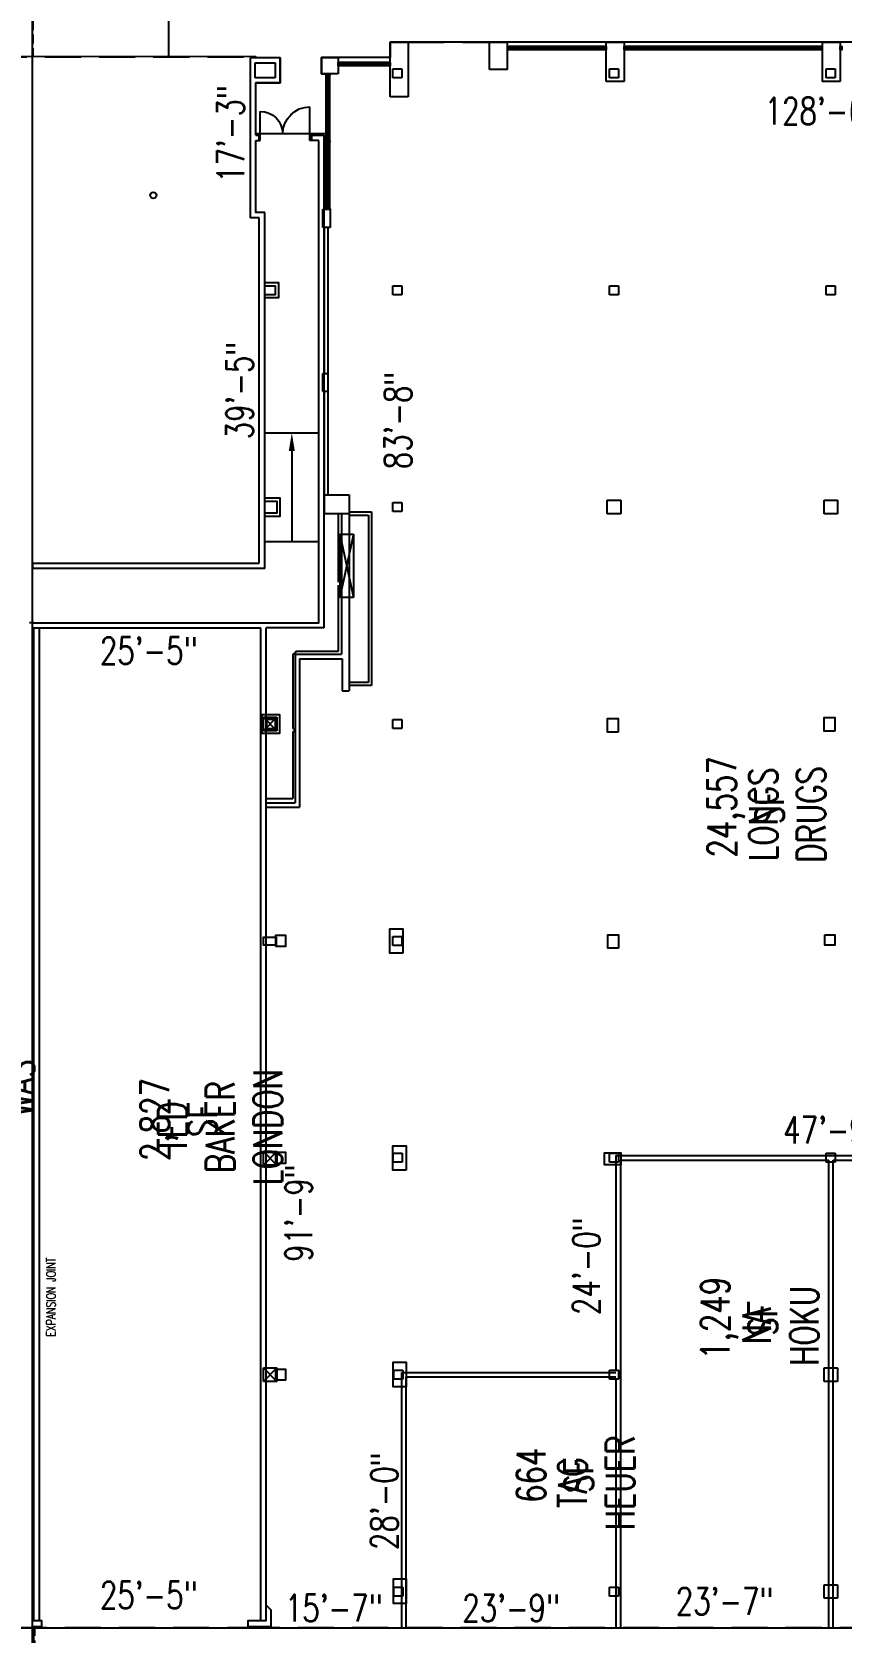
# Model space of a CAD drawing. Extents: x -13345 to 10098, y -1643 to 9113.
# Drawn here: x -5903 to -4828, y 1897 to 4022 of the extents above; entities that cross this region are included whole.
import ezdxf

# ---------------------------------------------------------------- set-up
doc = ezdxf.new("R2010")
doc.units = 0
doc.header["$LTSCALE"] = 192
doc.header["$MEASUREMENT"] = 0
doc.linetypes.add('DASHED2', pattern=[0.375, 0.25, -0.125])
doc.layers.get('0').update_dxf_attribs({"linetype": 'CONTINUOUS'})
doc.layers.get('DEFPOINTS').update_dxf_attribs({"linetype": 'CONTINUOUS'})
for name, color, linetype in [('ARCH-DOORS-EXTERIOR', 7, 'CONTINUOUS'), ('ARCH-FEATURES', 2, 'CONTINUOUS'), ('ARCH-WALLS-EXTERIOR', 5, 'CONTINUOUS'), ('ARCH-WALLS-INTERIOR', 1, 'CONTINUOUS'), ('DIMENSIONS-TENANT', 7, 'CONTINUOUS'), ('EXPANSION-JOINT', 1, 'CONTINUOUS'), ('FM-TENANT-SF', 6, 'CONTINUOUS'), ('FM-TEXT-TENANT', 6, 'CONTINUOUS'), ('STRUCTURAL-COLUMNS', 3, 'CONTINUOUS'), ('TENANT-DEMISING', 4, 'CONTINUOUS'), ('TENANT-STOREFRONT-LEASELINE', 3, 'DASHED2'), ('TEXT-GENERAL', 2, 'CONTINUOUS')]:
    doc.layers.add(name, color=color, linetype=linetype)
doc.layers.add('COMMON AREA FILL', color=7, linetype='CONTINUOUS', true_color=0xdedede)
doc.styles.add('3442-LP2$0$FMSTXT', font='SIMPLEX.shx', dxfattribs={"width": 0.75})
doc.styles.add('FMSTXT', font='simplex.shx', dxfattribs={"width": 0.75})
doc.styles.get("Standard").update_dxf_attribs({"font": 'txt.shx', "width": 0.75})
doc.dimstyles.new('LP-SP-MP (without ticks)', dxfattribs={"dimscale": 0, "dimtxt": 36, "dimasz": 12, "dimexe": 8, "dimexo": 8, "dimgap": 8, "dimtad": 1, "dimdec": 0, "dimrnd": 0.0625, "dimzin": 3, "dimdsep": 46, "dimlunit": 4, "dimtxsty": 'Standard', "dimblk1": 'OBLIQUE', "dimblk2": 'OBLIQUE', "dimsah": 1, "dimcen": 0.5, "dimse1": 1, "dimse2": 1, "dimsd1": 1, "dimsd2": 1, "dimclrt": 256, "dimadec": 0, "dimazin": 0, "dimtfac": 6, "dimtdec": 0, "dimtofl": 0, "dimtmove": 0, "dimatfit": 3, "dimldrblk": 'OBLIQUE', "dimfxl": 1, "dimfrac": 2, "dimtolj": 1, "dimtzin": 3, "dimarcsym": 0})

# ---------------------------------------------------------------- blocks, each defined once
blk = doc.blocks.new('UNITSQUARE')
for p, q in [((1, 1), (0, 1)), ((0, 1), (0, 0)), ((0, 0), (1, 0)), ((1, 0), (1, 1))]:
    blk.add_line(p, q)
blk = doc.blocks.new('*D200')
at = {"layer": 'DEFPOINTS', "color": 0, "transparency": 16777216}
for p in [(-4841.7, 1911.9), (-4841.7, 1902.8), (-4553.9, 1902.8)]:
    blk.add_point(p, dxfattribs=at)
at = {"layer": 'DIMENSIONS-TENANT', "transparency": 16777216, "insert": (-4697.8, 1937.9), "char_height": 36, "attachment_point": 5}
blk.add_mtext('\\A1;24\'-0"', dxfattribs=at)
blk = doc.blocks.new('_OBLIQUE')
at = {"color": 0, "linetype": 'ByBlock'}
blk.add_line((-0.5, -0.5), (0.5, 0.5), dxfattribs=at)
blk = doc.blocks.new('*D201')
at = {"layer": 'DEFPOINTS', "color": 0, "transparency": 16777216}
for p in [(-5124.3, 1911.9), (-5124.3, 1902.8), (-4841.7, 1902.8)]:
    blk.add_point(p, dxfattribs=at)
at = {"layer": 'DIMENSIONS-TENANT', "transparency": 16777216, "insert": (-4983, 1937.9), "char_height": 36, "attachment_point": 5}
blk.add_mtext('\\A1;23\'-7"', dxfattribs=at)
blk = doc.blocks.new('*D448')
at = {"layer": 'DEFPOINTS', "color": 0, "transparency": 16777216}
for p in [(-5900.4, 1920.1), (-5900.4, 1902.5), (-5595.5, 1902.5)]:
    blk.add_point(p, dxfattribs=at)
at = {"layer": 'DIMENSIONS-TENANT', "transparency": 16777216, "insert": (-5748, 1946.1), "char_height": 36, "attachment_point": 5}
blk.add_mtext('\\A1;25\'-5"', dxfattribs=at)
blk = doc.blocks.new('*D455')
at = {"layer": 'DEFPOINTS', "color": 0, "transparency": 16777216}
for p in [(-5900.4, 3237.3), (-5595.5, 3237.3), (-5595.5, 3174.1)]:
    blk.add_point(p, dxfattribs=at)
at = {"layer": 'DIMENSIONS-TENANT', "transparency": 16777216, "insert": (-5748, 3200.1), "char_height": 36, "attachment_point": 5}
blk.add_mtext('\\A1;25\'-5"', dxfattribs=at)
blk = doc.blocks.new('*D400')
at = {"layer": 'DEFPOINTS', "color": 0, "transparency": 16777216}
for p in [(-5408.9, 1902.8), (-5408.9, 1902.8), (-5124.3, 1902.8)]:
    blk.add_point(p, dxfattribs=at)
at = {"layer": 'DIMENSIONS-TENANT', "transparency": 16777216, "insert": (-5266.6, 1928.8), "char_height": 36, "attachment_point": 5}
blk.add_mtext('\\A1;23\'-9"', dxfattribs=at)
blk = doc.blocks.new('*D401')
at = {"layer": 'DEFPOINTS', "color": 0, "transparency": 16777216}
for p in [(-5595.5, 1902.8), (-5595.5, 1902.8), (-5408.9, 1902.8)]:
    blk.add_point(p, dxfattribs=at)
at = {"layer": 'DIMENSIONS-TENANT', "transparency": 16777216, "insert": (-5502.2, 1928.8), "char_height": 36, "attachment_point": 5}
blk.add_mtext('\\A1;15\'-7"', dxfattribs=at)
blk = doc.blocks.new('*D402')
at = {"layer": 'DEFPOINTS', "color": 0, "transparency": 16777216}
for p in [(-5408.9, 2238.8), (-5408.9, 2238.8), (-5408.9, 1902.8)]:
    blk.add_point(p, dxfattribs=at)
at = {"layer": 'DIMENSIONS-TENANT', "transparency": 16777216, "insert": (-5434.9, 2070.8), "char_height": 36, "attachment_point": 5, "rotation": 90}
blk.add_mtext('\\A1;28\'-0"', dxfattribs=at)
blk = doc.blocks.new('*D403')
at = {"layer": 'DEFPOINTS', "color": 0, "transparency": 16777216}
for p in [(-5140.5, 2526.8), (-5124.3, 2526.8), (-5124.3, 2238.8)]:
    blk.add_point(p, dxfattribs=at)
at = {"layer": 'DIMENSIONS-TENANT', "transparency": 16777216, "insert": (-5166.5, 2382.8), "char_height": 36, "attachment_point": 5, "rotation": 90}
blk.add_mtext('\\A1;24\'-0"', dxfattribs=at)
blk = doc.blocks.new('*D404')
at = {"layer": 'DEFPOINTS', "color": 0, "transparency": 16777216}
for p in [(-4553.9, 2537.6), (-5126.6, 2526.8), (-4553.9, 2526.8)]:
    blk.add_point(p, dxfattribs=at)
at = {"layer": 'DIMENSIONS-TENANT', "transparency": 16777216, "insert": (-4840.2, 2563.6), "char_height": 36, "attachment_point": 5}
blk.add_mtext('\\A1;47\'-9"', dxfattribs=at)
blk = doc.blocks.new('*D406')
at = {"layer": 'DEFPOINTS', "color": 0, "transparency": 16777216}
for p in [(-3976.4, 4008), (-5518.3, 3988), (-3976.4, 3890.8)]:
    blk.add_point(p, dxfattribs=at)
at = {"layer": 'DIMENSIONS-TENANT', "transparency": 16777216, "insert": (-4853.4, 3916.8), "char_height": 36, "attachment_point": 5}
blk.add_mtext('\\A1;128\'-6"', dxfattribs=at)
blk = doc.blocks.new('*D410')
at = {"layer": 'DEFPOINTS', "color": 0, "transparency": 16777216}
for p in [(-5595.5, 3003.8), (-5522.8, 3003.8), (-5595.5, 1902.8)]:
    blk.add_point(p, dxfattribs=at)
at = {"layer": 'DIMENSIONS-TENANT', "transparency": 16777216, "insert": (-5548.8, 2453.3), "char_height": 36, "attachment_point": 5, "rotation": 90}
blk.add_mtext('\\A1;91\'-9"', dxfattribs=at)
blk = doc.blocks.new('*D411')
at = {"layer": 'DEFPOINTS', "color": 0, "transparency": 16777216}
for p in [(-5427.3, 4008), (-5390.9, 4008), (-5595.5, 3003.8)]:
    blk.add_point(p, dxfattribs=at)
at = {"layer": 'DIMENSIONS-TENANT', "transparency": 16777216, "insert": (-5416.9, 3505.9), "char_height": 36, "attachment_point": 5, "rotation": 90}
blk.add_mtext('\\A1;83\'-8"', dxfattribs=at)
blk = doc.blocks.new('*D422')
at = {"layer": 'DEFPOINTS', "color": 0, "transparency": 16777216}
for p in [(-5605.9, 3988.5), (-5613.1, 3781.9), (-5605.9, 3781.9)]:
    blk.add_point(p, dxfattribs=at)
at = {"layer": 'DIMENSIONS-TENANT', "transparency": 16777216, "insert": (-5639.1, 3886.3), "char_height": 36, "attachment_point": 5, "rotation": 90}
blk.add_mtext('\\A1;17\'-3"', dxfattribs=at)
blk = doc.blocks.new('*D423')
at = {"layer": 'DEFPOINTS', "color": 0, "transparency": 16777216}
for p in [(-5593.9, 3781.9), (-5601.2, 3309.3), (-5593.9, 3309.3)]:
    blk.add_point(p, dxfattribs=at)
at = {"layer": 'DIMENSIONS-TENANT', "transparency": 16777216, "insert": (-5627.2, 3545.6), "char_height": 36, "attachment_point": 5, "rotation": 90}
blk.add_mtext('\\A1;39\'-5"', dxfattribs=at)
blk = doc.blocks.new('*D381')
at = {"layer": 'DEFPOINTS', "color": 0, "transparency": 16777216}
for p in [(-5593.9, 3321.3), (-6461.9, 3309.3), (-5593.9, 3309.3)]:
    blk.add_point(p, dxfattribs=at)
at = {"layer": 'DIMENSIONS-TENANT', "transparency": 16777216, "insert": (-6027.9, 3347.3), "char_height": 36, "attachment_point": 5}
blk.add_mtext('\\A1;72\'-4"', dxfattribs=at)
blk = doc.blocks.new('*D387')
at = {"layer": 'DEFPOINTS', "color": 0, "transparency": 16777216}
for p in [(-6461.9, 3988.9), (-5605.9, 3988.9), (-5605.9, 3918.8)]:
    blk.add_point(p, dxfattribs=at)
at = {"layer": 'DIMENSIONS-TENANT', "transparency": 16777216, "insert": (-6033.9, 3944.8), "char_height": 36, "attachment_point": 5}
blk.add_mtext('\\A1;71\'-4"', dxfattribs=at)

msp = doc.modelspace()

# ---------------------------------------------------------------- linework, layer by layer
at = {"layer": 'ARCH-DOORS-EXTERIOR'}
for p, q in [((-5599.9, 3886.3), (-5599.9, 3916.3)), ((-5533.9, 3886.3), (-5533.9, 3922.3)), ((-5599.9, 3886.3), (-5601.9, 3886.3)), ((-5601.9, 3886.3), (-5601.9, 3877.6)), ((-5601.9, 3884.7), (-5601.9, 3877.6)), ((-5601.9, 3877.6), (-5599.9, 3877.6)), ((-5599.9, 3877.6), (-5599.9, 3886.3)), ((-5533.9, 3877.6), (-5533.9, 3886.3)), ((-5533.9, 3886.3), (-5531.9, 3886.3)), ((-5531.9, 3877.6), (-5533.9, 3877.6)), ((-5531.9, 3886.3), (-5531.9, 3877.6)), ((-5531.9, 3886.3), (-5531.9, 3877.6))]:
    msp.add_line(p, q, dxfattribs=at)
at = {"layer": 'ARCH-DOORS-EXTERIOR', "extrusion": (0, 0, -1)}
for centre, radius, start, end in [((5599.9, 3886.3), 30, 90, 180), ((5533.9, 3886.3), 36, 0, 90)]:
    msp.add_arc(centre, radius, start, end, dxfattribs=at)
at = {"layer": 'ARCH-FEATURES'}
for p, q in [((-5721.2, 3988.3), (-5721.2, 4182.8)), ((-5142.3, 4002.5), (-5269.3, 4002.5)), ((-5206.8, 4000.3), (-5269.3, 4000.3)), ((-5142.3, 3998), (-5269.3, 3998)), ((-5142.3, 4000.3), (-5204.8, 4000.3)), ((-4855.3, 4002.5), (-5114.3, 4002.5)), ((-5051.1, 4000.3), (-5114.3, 4000.3)), ((-4855.3, 3998), (-5114.3, 3998)), ((-4985.8, 4000.3), (-5049.1, 4000.3)), ((-4920.6, 4000.3), (-4983.8, 4000.3)), ((-4855.3, 4000.3), (-4918.6, 4000.3)), ((-5429.3, 3981.3), (-5494.3, 3981.3)), ((-5429.3, 3979), (-5494.3, 3979)), ((-5429.3, 3976.8), (-5494.3, 3976.8)), ((-5512.1, 3877.3), (-5512.1, 3964)), ((-5509.8, 3877.3), (-5509.8, 3964)), ((-5507.6, 3877.3), (-5507.6, 3964)), ((-5512.1, 3788.3), (-5512.1, 3875.3)), ((-5509.8, 3788.3), (-5509.8, 3875.3)), ((-5507.6, 3788.3), (-5507.6, 3875.3)), ((-5495.9, 3291.3), (-5495.9, 3381.8)), ((-5475.9, 3354.8), (-5493.9, 3270.8)), ((-5493.9, 3354.8), (-5475.9, 3270.8)), ((-5495.9, 3199.3), (-5495.9, 3287.3)), ((-5556.5, 3195.3), (-5556.5, 3096.7)), ((-5554.5, 3195.3), (-5556.5, 3195.3)), ((-5554.5, 3197.3), (-5552.5, 3197.3)), ((-5554.5, 3197.3), (-5554.5, 3195.3)), ((-5552.5, 3199.3), (-5495.9, 3199.3)), ((-5552.5, 3197.3), (-5552.5, 3199.3)), ((-5556.5, 3096.7), (-5554.5, 3096.7)), ((-5556.5, 3092.7), (-5554.5, 3092.7)), ((-5556.5, 3092.7), (-5556.5, 3003.8)), ((-5554.5, 3096.7), (-5554.5, 3092.7)), ((-5591.7, 3003.8), (-5556.5, 3003.8))]:
    msp.add_line(p, q, dxfattribs=at)
for points in [[(-5271.3, 4002.5), (-5269.3, 4002.5), (-5269.3, 3998), (-5271.3, 3998)], [(-5206.8, 4002.5), (-5204.8, 4002.5), (-5204.8, 3998), (-5206.8, 3998)], [(-5142.3, 4002.5), (-5140.3, 4002.5), (-5140.3, 3998), (-5142.3, 3998)], [(-5116.3, 4002.5), (-5114.3, 4002.5), (-5114.3, 3998), (-5116.3, 3998)], [(-5051.1, 4002.5), (-5049.1, 4002.5), (-5049.1, 3998), (-5051.1, 3998)], [(-4985.8, 4002.5), (-4983.8, 4002.5), (-4983.8, 3998), (-4985.8, 3998)], [(-4920.6, 4002.5), (-4918.6, 4002.5), (-4918.6, 3998), (-4920.6, 3998)], [(-4855.3, 4002.5), (-4853.3, 4002.5), (-4853.3, 3998), (-4855.3, 3998)], [(-4829.3, 4002.5), (-4827.3, 4002.5), (-4827.3, 3998), (-4829.3, 3998)], [(-5496.3, 3981.3), (-5494.3, 3981.3), (-5494.3, 3976.8), (-5496.3, 3976.8)], [(-5429.3, 3981.3), (-5427.3, 3981.3), (-5427.3, 3976.8), (-5429.3, 3976.8)], [(-5507.6, 3966), (-5507.6, 3964), (-5512.1, 3964), (-5512.1, 3966)], [(-5507.6, 3877.3), (-5507.6, 3875.3), (-5512.1, 3875.3), (-5512.1, 3877.3)], [(-5507.6, 3788.3), (-5507.6, 3786.3), (-5512.1, 3786.3), (-5512.1, 3788.3)]]:
    msp.add_lwpolyline(points, close=True, dxfattribs=at)
for points in [[(-5593.9, 3489.3), (-5521.9, 3489.3)], [(-5593.9, 3345.3), (-5521.9, 3345.3)]]:
    msp.add_lwpolyline(points, dxfattribs=at)
at = {"layer": 'ARCH-WALLS-EXTERIOR'}
for p, q in [((-5427.3, 3935.8), (-5427.3, 4008)), ((-5427.3, 4008), (-5403.3, 4008)), ((-5403.3, 4008), (-5403.3, 3935.8)), ((-5295.3, 3972), (-5295.3, 4008)), ((-5295.3, 4008), (-5271.3, 4008)), ((-5271.3, 3972), (-5271.3, 4008)), ((-5140.3, 4008), (-5116.3, 4008)), ((-5140.3, 3956), (-5140.3, 4008)), ((-5116.3, 4008), (-5116.3, 3956)), ((-4853.3, 4008), (-4853.3, 3956)), ((-4853.3, 4008), (-4829.3, 4008)), ((-4829.3, 4008), (-4829.3, 3956)), ((-5573.3, 3987.3), (-5613.1, 3987.3)), ((-5613.1, 3987.3), (-5613.1, 3774.7)), ((-5606.4, 3980.8), (-5579.8, 3980.8)), ((-5606.4, 3960.8), (-5606.4, 3980.8)), ((-5579.8, 3980.8), (-5579.8, 3960.8)), ((-5573.3, 3987.3), (-5573.3, 3954.3)), ((-5518.3, 3966), (-5518.3, 3988)), ((-5518.3, 3988), (-5496.3, 3988)), ((-5496.3, 3988), (-5496.3, 3966)), ((-5579.9, 3960.8), (-5606.4, 3960.8)), ((-5605.9, 3884.7), (-5605.9, 3954.3)), ((-5573.3, 3954.3), (-5605.9, 3954.3)), ((-5496.3, 3966), (-5518.3, 3966)), ((-5271.3, 3972), (-5295.3, 3972)), ((-5116.3, 3956), (-5140.3, 3956)), ((-4829.3, 3956), (-4853.3, 3956)), ((-5403.3, 3935.8), (-5427.3, 3935.8)), ((-5605.9, 3884.7), (-5601.9, 3884.7)), ((-5516.9, 3762.3), (-5516.9, 3786.3)), ((-5516.9, 3786.3), (-5506.9, 3786.3)), ((-5506.9, 3786.3), (-5506.9, 3762.3)), ((-5506.9, 3762.3), (-5516.9, 3762.3)), ((-5514.4, 3568.3), (-5514.4, 3762.3)), ((-5509.9, 3762.3), (-5509.9, 3567.8)), ((-5516.9, 3544.3), (-5516.9, 3568.3)), ((-5516.9, 3568.3), (-5509.9, 3568.3)), ((-5509.9, 3568.3), (-5509.9, 3544.3)), ((-5509.9, 3544.3), (-5516.9, 3544.3)), ((-5514.4, 3400.3), (-5514.4, 3544.3)), ((-5509.9, 3545.3), (-5509.9, 3407.3)), ((-5514.4, 3381.8), (-5514.4, 3407.3)), ((-5514.4, 3407.3), (-5481.9, 3407.3)), ((-5481.9, 3407.3), (-5481.9, 3381.8)), ((-5481.9, 3381.8), (-5513.9, 3381.8)), ((-5491.9, 3381.8), (-5491.9, 3307.8)), ((-5481.9, 3384.3), (-5451.9, 3384.3)), ((-5481.9, 3381.8), (-5481.9, 3146.8)), ((-5481.9, 3380.3), (-5455.9, 3380.3)), ((-5455.9, 3380.3), (-5455.9, 3157.8)), ((-5451.9, 3384.3), (-5451.9, 3153.8)), ((-5491.9, 3307.8), (-5491.9, 3195.3)), ((-5553.6, 3195.3), (-5553.6, 2998.3)), ((-5553.6, 3195.3), (-5491.9, 3195.3)), ((-5547.6, 3189.3), (-5547.6, 2992.3)), ((-5547.6, 3189.3), (-5490.9, 3189.3)), ((-5490.9, 3189.3), (-5490.9, 3146.8)), ((-5490.9, 3146.8), (-5481.9, 3146.8)), ((-5455.9, 3157.8), (-5481.9, 3157.8)), ((-5451.9, 3153.8), (-5481.9, 3153.8)), ((-5591.9, 2998.3), (-5553.6, 2998.3)), ((-5591.9, 2992.3), (-5547.6, 2992.3))]:
    msp.add_line(p, q, dxfattribs=at)
for points in [[(-5593.9, 3781.9), (-5605.8, 3781.9), (-5605.8, 3877.6)], [(-5605.8, 3877.6), (-5601.9, 3877.6)], [(-5591.9, 1932.7), (-5585.9, 1926.7), (-5585.9, 1903.8), (-5615.9, 1903.8), (-5615.9, 1912.3), (-5591.9, 1912.3), (-5591.9, 1950.8)]]:
    msp.add_lwpolyline(points, dxfattribs=at)
msp.add_lwpolyline([(-5902.4, 1903.8), (-5902.4, 1912.3), (-5890.4, 1912.3), (-5890.4, 1903.8)], close=True, dxfattribs=at)
at = {"layer": 'ARCH-WALLS-INTERIOR'}
for p, q in [((-5521.9, 3877.6), (-5531.9, 3877.6)), ((-5515.3, 3884.7), (-5515.3, 3230.7)), ((-5593.9, 3309.3), (-5593.9, 3781.9)), ((-5601.2, 3774.7), (-5613.1, 3774.7)), ((-5601.2, 3316.5), (-5601.2, 3774.7)), ((-5493.9, 3354.8), (-5493.9, 3270.8)), ((-5493.9, 3354.8), (-5475.9, 3354.8)), ((-5475.9, 3354.8), (-5475.9, 3270.8)), ((-5902.4, 3316.5), (-5902.4, 3309.3)), ((-5902.4, 3316.5), (-5601.2, 3316.5)), ((-5593.9, 3309.3), (-5902.4, 3309.3)), ((-5475.9, 3270.8), (-5493.9, 3270.8)), ((-5902.4, 3230), (-5902.4, 3237.3)), ((-5902.4, 3230), (-5902.4, 3237.3)), ((-5902.4, 3237.3), (-5521.9, 3237.3)), ((-5599.1, 3230), (-5902.4, 3230)), ((-5515.3, 3230.7), (-5591.9, 3230.7))]:
    msp.add_line(p, q, dxfattribs=at)
for points in [[(-5831.2, 3237.3), (-5521.9, 3237.3), (-5521.9, 3877.6)], [(-5531.9, 3884.7), (-5515.3, 3884.7)], [(-5531.9, 3884.7), (-5531.9, 3877.6)], [(-5593.9, 3689), (-5575.7, 3689), (-5575.7, 3668.5), (-5593.9, 3668.5)], [(-5593.9, 3684.8), (-5579.9, 3684.8), (-5579.9, 3672.8), (-5593.9, 3672.8)], [(-5593.9, 3403), (-5573.7, 3403), (-5573.7, 3378.5), (-5593.9, 3378.5)], [(-5593.9, 3398.8), (-5577.9, 3398.8), (-5577.9, 3382.8), (-5593.9, 3382.8)], [(-5902.4, 3237.3), (-5900.9, 3237.3)]]:
    msp.add_lwpolyline(points, dxfattribs=at)
at = {"layer": 'COMMON AREA FILL'}
for points in [[(-2460.5, 3978.8), (-3978.9, 3978.8), (-3978.9, 3979.8), (-3978.4, 3979.8), (-3978.4, 3996.3), (-4253.9, 3996.3), (-4253.9, 4008), (-4482.1, 4008), (-5427.3, 4008), (-5427.3, 3988), (-5518.3, 3988), (-5518.3, 3966), (-5512.1, 3966), (-5512.1, 3886.3), (-5605.9, 3886.3), (-5605.9, 3954.3), (-5573.3, 3954.3), (-5573.3, 3987.3), (-5605.9, 3987.3), (-5605.9, 3988.5), (-7380.4, 3989.5)], [(-7154.4, 1902.5), (-5595.5, 1902.5), (-5595.5, 1902.8), (-5129.9, 1902.8), (-1037.9, 1902.8)]]:
    msp.add_lwpolyline(points, dxfattribs=at)
at = {"layer": 'EXPANSION-JOINT'}
for points in [[(-5902.4, -353.2), (-5902.4, 4182.8)], [(-5900.9, 1903.8), (-5900.9, 658.8)]]:
    msp.add_lwpolyline(points, dxfattribs=at)
at = {"layer": 'EXPANSION-JOINT', "linetype": 'DASHED2', "ltscale": 0.25}
for points in [[(-5901.3, 3988.3), (-5901.3, 4182.8)], [(-5899.8, 1903.8), (-5899.8, 658.8)]]:
    msp.add_lwpolyline(points, dxfattribs=at)
at = {"layer": 'STRUCTURAL-COLUMNS'}
for p, q in [((-5423.9, 3960.8), (-5423.9, 3972.8)), ((-5423.9, 3972.8), (-5411.9, 3972.8)), ((-5411.9, 3960.8), (-5423.9, 3960.8)), ((-5411.9, 3972.8), (-5411.9, 3960.8)), ((-5135.9, 3960.8), (-5135.9, 3972.8)), ((-5135.9, 3972.8), (-5123.9, 3972.8)), ((-5123.9, 3960.8), (-5135.9, 3960.8)), ((-5123.9, 3972.8), (-5123.9, 3960.8)), ((-4847.9, 3960.8), (-4847.9, 3972.8)), ((-4847.9, 3972.8), (-4835.9, 3972.8)), ((-4835.9, 3960.8), (-4847.9, 3960.8)), ((-4835.9, 3972.8), (-4835.9, 3960.8)), ((-5423.9, 3672.8), (-5423.9, 3684.8)), ((-5423.9, 3684.8), (-5411.9, 3684.8)), ((-5411.9, 3684.8), (-5411.9, 3672.8)), ((-5135.9, 3672.8), (-5135.9, 3684.8)), ((-5135.9, 3684.8), (-5123.9, 3684.8)), ((-5123.9, 3684.8), (-5123.9, 3672.8)), ((-4847.9, 3672.8), (-4847.9, 3684.8)), ((-4847.9, 3684.8), (-4835.9, 3684.8)), ((-4835.9, 3684.8), (-4835.9, 3672.8)), ((-5411.9, 3672.8), (-5423.9, 3672.8)), ((-5123.9, 3672.8), (-5135.9, 3672.8)), ((-4835.9, 3672.8), (-4847.9, 3672.8)), ((-5423.9, 3384.8), (-5423.9, 3396.8)), ((-5423.9, 3396.8), (-5411.9, 3396.8)), ((-5411.9, 3384.8), (-5423.9, 3384.8)), ((-5411.9, 3396.8), (-5411.9, 3384.8)), ((-5577.7, 3093.8), (-5595.7, 3111.8)), ((-5595.7, 3093.8), (-5577.7, 3111.8)), ((-5595.7, 3093.8), (-5595.7, 3111.8)), ((-5595.7, 3111.8), (-5577.7, 3111.8)), ((-5577.7, 3111.8), (-5577.7, 3093.8)), ((-5423.9, 3096.8), (-5423.9, 3108.8)), ((-5423.9, 3108.8), (-5411.9, 3108.8)), ((-5411.9, 3108.8), (-5411.9, 3096.8)), ((-5577.7, 3093.8), (-5595.7, 3093.8)), ((-5411.9, 3096.8), (-5423.9, 3096.8)), ((-5579.7, 2821.8), (-5579.7, 2807.8)), ((-5578.8, 2809.3), (-5578.8, 2819.8)), ((-5423.9, 2808.8), (-5423.9, 2820.8)), ((-5423.9, 2820.8), (-5411.9, 2820.8)), ((-5411.9, 2808.8), (-5423.9, 2808.8)), ((-5411.9, 2820.8), (-5411.9, 2808.8)), ((-5577.7, 2517), (-5595.7, 2535)), ((-5595.7, 2517), (-5577.7, 2535)), ((-5595.7, 2517), (-5595.7, 2535)), ((-5595.7, 2535), (-5577.7, 2535)), ((-5579.7, 2533.8), (-5579.7, 2519.8)), ((-5577.7, 2535), (-5577.7, 2517)), ((-5423.3, 2520.8), (-5423.3, 2532.8)), ((-5423.3, 2532.8), (-5411.3, 2532.8)), ((-5411.3, 2532.8), (-5411.3, 2520.8)), ((-5135.9, 2520.8), (-5135.9, 2532.8)), ((-5135.9, 2532.8), (-5123.9, 2532.8)), ((-5123.9, 2532.8), (-5123.9, 2520.8)), ((-4847.9, 2520.8), (-4847.9, 2532.8)), ((-4847.9, 2532.8), (-4835.9, 2532.8)), ((-4835.9, 2532.8), (-4835.9, 2520.8)), ((-5577.7, 2517), (-5595.7, 2517)), ((-5411.3, 2520.8), (-5423.3, 2520.8)), ((-5123.9, 2520.8), (-5135.9, 2520.8)), ((-4835.9, 2520.8), (-4847.9, 2520.8)), ((-5577.7, 2229.8), (-5595.7, 2247.8)), ((-5595.7, 2229.8), (-5577.7, 2247.8)), ((-5595.7, 2229.8), (-5595.7, 2247.8)), ((-5595.7, 2247.8), (-5577.7, 2247.8)), ((-5577.7, 2247.8), (-5577.7, 2229.8)), ((-5577.7, 2247.8), (-5577.7, 2229.8)), ((-5422.2, 2232.8), (-5422.2, 2244.8)), ((-5422.2, 2244.8), (-5410.2, 2244.8)), ((-5410.2, 2232.8), (-5422.2, 2232.8)), ((-5410.2, 2244.8), (-5410.2, 2232.8)), ((-5135.9, 2232.8), (-5135.9, 2244.8)), ((-5135.9, 2244.8), (-5123.9, 2244.8)), ((-5123.9, 2232.8), (-5135.9, 2232.8)), ((-5123.9, 2244.8), (-5123.9, 2232.8)), ((-5577.7, 2229.8), (-5595.7, 2229.8)), ((-5422.2, 1944.8), (-5422.2, 1956.8)), ((-5422.2, 1956.8), (-5410.2, 1956.8)), ((-5410.2, 1956.8), (-5410.2, 1944.8)), ((-5135.9, 1944.8), (-5135.9, 1956.8)), ((-5135.9, 1956.8), (-5123.9, 1956.8)), ((-5123.9, 1956.8), (-5123.9, 1944.8)), ((-5410.2, 1944.8), (-5422.2, 1944.8)), ((-5123.9, 1944.8), (-5135.9, 1944.8))]:
    msp.add_line(p, q, dxfattribs=at)
for points in [[(-5597.7, 3090.8), (-5573.7, 3090.8), (-5573.7, 3114.8), (-5597.7, 3114.8)], [(-5591.7, 3096.8), (-5579.7, 3096.8), (-5579.7, 3108.8), (-5591.7, 3108.8)], [(-5124.3, 3091.9), (-5138.3, 3091.9), (-5138.3, 3109.9), (-5124.3, 3109.9)], [(-4836.6, 3093.3), (-4850.8, 3093.3), (-4850.8, 3111.5), (-4836.6, 3111.5)], [(-5410.6, 2798.5), (-5427.6, 2798.5), (-5427.6, 2831), (-5410.6, 2831)], [(-5578.8, 2809.3), (-5595.7, 2809.3), (-5595.7, 2819.8), (-5578.8, 2819.8)], [(-5579.7, 2807.8), (-5565.7, 2807.8), (-5565.7, 2821.8), (-5579.7, 2821.8)], [(-5123.9, 2804.9), (-5138.2, 2804.9), (-5138.2, 2822.8), (-5123.9, 2822.8)], [(-4849.9, 2822.8), (-4836.6, 2822.8), (-4836.6, 2809.3), (-4849.9, 2809.3)], [(-5577.7, 2517), (-5595.7, 2517), (-5595.7, 2535), (-5577.7, 2535)], [(-5579.7, 2519.8), (-5565.7, 2519.8), (-5565.7, 2533.8), (-5579.7, 2533.8)], [(-5406.1, 2510.3), (-5423.6, 2510.3), (-5423.6, 2542.8), (-5406.1, 2542.8)], [(-5121, 2517.5), (-5142.7, 2517.5), (-5142.7, 2533.5), (-5121, 2533.5)], [(-5406.1, 2222.4), (-5423.3, 2222.4), (-5423.3, 2255.2), (-5406.1, 2255.2)], [(-5579.7, 2231.8), (-5565.7, 2231.8), (-5565.7, 2245.8), (-5579.7, 2245.8)], [(-5405.8, 1935), (-5422.8, 1935), (-5422.8, 1967.8), (-5405.8, 1967.8)]]:
    msp.add_lwpolyline(points, close=True, dxfattribs=at)
at = {"layer": 'TENANT-DEMISING'}
for p, q in [((-5900.4, 1912.3), (-5900.4, 3230)), ((-5893.2, 1912.3), (-5893.2, 3230)), ((-5599.1, 1912.3), (-5599.1, 3230)), ((-5591.9, 1950.8), (-5591.9, 3230.7)), ((-5127.3, 2529.8), (-5127.3, 2244.8)), ((-5127.3, 2529.8), (-4556.9, 2529.8)), ((-5121.3, 2523.8), (-5121.3, 1902.8)), ((-5121.3, 2523.8), (-4844.7, 2523.8)), ((-4844.7, 1902.8), (-4844.7, 2523.8)), ((-4838.7, 1902.8), (-4838.7, 2523.8)), ((-4838.7, 2523.8), (-4556.9, 2523.8)), ((-5411.9, 1902.8), (-5411.9, 2241.8)), ((-5411.9, 2241.8), (-5127.3, 2241.8)), ((-5405.9, 1902.8), (-5405.9, 2235.8)), ((-5405.9, 2235.8), (-5127.3, 2235.8)), ((-5127.3, 2232.8), (-5127.3, 1902.8))]:
    msp.add_line(p, q, dxfattribs=at)
at = {"layer": 'TENANT-STOREFRONT-LEASELINE'}
for p, q in [((-5403.3, 4008), (-5295.3, 4008)), ((-6461.9, 3988.9), (-5605.9, 3988.9)), ((-5605.9, 3988.9), (-5605.9, 3987.3)), ((-5900.4, 3237.3), (-5906.4, 3237.3)), ((-5595.5, 1902.5), (-7154.4, 1902.5)), ((-1037.9, 1902.8), (-5595.5, 1902.8)), ((-5595.5, 1902.8), (-5595.5, 1902.5))]:
    msp.add_line(p, q, dxfattribs=at)
at = {"layer": 'TEXT-GENERAL'}
msp.add_line((-5557.9, 3465.3), (-5557.9, 3345.3), dxfattribs=at)
msp.add_circle((-5741.9, 3804.8), 4.24, dxfattribs=at)
msp.add_solid([(-5561.9, 3465.3), (-5557.9, 3489.3), (-5553.9, 3465.3)], dxfattribs=at)

# ---------------------------------------------------------------- block references
at = {"layer": 'STRUCTURAL-COLUMNS', "xscale": -18, "yscale": 18, "zscale": 12, "rotation": 180}
for p in [(-5138.9, 3399.8), (-4850.9, 3399.8)]:
    msp.add_blockref('UNITSQUARE', p, dxfattribs=at)
at = {"layer": 'STRUCTURAL-COLUMNS', "xscale": 18, "yscale": -18, "zscale": 12}
for p in [(-4850.9, 2247.8), (-4850.9, 1959.8)]:
    msp.add_blockref('UNITSQUARE', p, dxfattribs=at)

# ---------------------------------------------------------------- texts
at = {"layer": 'EXPANSION-JOINT', "insert": (-5883.8, 2341.9), "char_height": 12, "attachment_point": 2, "rotation": 90, "style": '3442-LP2$0$FMSTXT'}
msp.add_mtext_dynamic_manual_height_columns('\\pt108;EXPANSION JOINT', width=127.249, gutter_width=90, heights=[0], dxfattribs=at)
at = {"layer": 'FM-TENANT-SF', "char_height": 38, "width": 1, "attachment_point": 5, "rotation": 90, "style": 'FMSTXT'}
for s, insert in [('24,557 SF', (-4954.8, 2992.7)), ('2,827 SF', (-5708.1, 2577.5)), ('1,249 SF', (-4963.7, 2313.6)), ('664 SF', (-5208.2, 2105.1))]:
    msp.add_mtext(s, dxfattribs=dict(at, insert=insert))
at = {"layer": 'FM-TEXT-TENANT', "char_height": 38, "width": 1, "attachment_point": 5, "rotation": 90, "style": 'FMSTXT'}
for s, insert in [('LONGS DRUGS', (-4899.8, 2982.7)), ('JOHNNY WAS', (-5950.7, 2619.6)), ('TED BAKER LONDON', (-5653.1, 2567.5)), ('NA HOKU', (-4908.7, 2303.6)), ('TAG HEUER', (-5153.2, 2095.1))]:
    msp.add_mtext(s, dxfattribs=dict(at, insert=insert))

# ---------------------------------------------------------------- dimensions: what is measured, and where the dimension line sits
at = {"layer": 'DIMENSIONS-TENANT'}
for base, p1, p2, override, picture, middle in [((-5390.9, 4008), (-5595.5, 3003.8), (-5427.3, 4008), {"dimscale": 1, "dimtmove": 1}, '*D411', (-5416.9, 3505.9)), ((-5522.8, 3003.8), (-5595.5, 1902.8), (-5595.5, 3003.8), {"dimscale": 1}, '*D410', (-5548.8, 2453.3)), ((-5140.5, 2526.8), (-5124.3, 2238.8), (-5124.3, 2526.8), {"dimscale": 1}, '*D403', (-5166.5, 2382.8)), ((-5408.9, 2238.8), (-5408.9, 1902.8), (-5408.9, 2238.8), {"dimscale": 1}, '*D402', (-5434.9, 2070.8))]:
    dim = msp.add_linear_dim(base=base, p1=p1, p2=p2, angle=90, dimstyle='LP-SP-MP (without ticks)', override=override, dxfattribs=at)
    dim.commit()
    dim.dimension.update_dxf_attribs({"geometry": picture, "text_midpoint": middle})
for base, p1, p2, picture, middle in [((-3976.4, 3890.8), (-5518.3, 3988), (-3976.4, 4008), '*D406', (-4853.4, 3890.8)), ((-5595.5, 3174.1), (-5900.4, 3237.3), (-5595.5, 3237.3), '*D455', (-5748, 3174.1))]:
    dim = msp.add_linear_dim(base=base, p1=p1, p2=p2, dimstyle='LP-SP-MP (without ticks)', override={"dimscale": 1}, dxfattribs=at)
    dim.commit()
    dim.dimension.update_dxf_attribs({"geometry": picture, "text_midpoint": middle, "dimtype": 160})
for base, p1, p2, override, picture, middle in [((-5605.9, 3918.8), (-6461.9, 3988.9), (-5605.9, 3988.9), {"dimscale": 1}, '*D387', (-6033.9, 3944.8)), ((-5593.9, 3321.3), (-6461.9, 3309.3), (-5593.9, 3309.3), {"dimscale": 1}, '*D381', (-6027.9, 3347.3)), ((-4553.9, 2537.6), (-5126.6, 2526.8), (-4553.9, 2526.8), {"dimscale": 1}, '*D404', (-4840.2, 2563.6)), ((-5900.4, 1920.1), (-5595.5, 1902.5), (-5900.4, 1902.5), {"dimscale": 1}, '*D448', (-5748, 1946.1)), ((-5124.3, 1911.9), (-4841.7, 1902.8), (-5124.3, 1902.8), {"dimscale": 1, "dimtmove": 1}, '*D201', (-4983, 1937.9)), ((-4841.7, 1911.9), (-4553.9, 1902.8), (-4841.7, 1902.8), {"dimscale": 1, "dimtmove": 1}, '*D200', (-4697.8, 1937.9)), ((-5595.5, 1902.8), (-5408.9, 1902.8), (-5595.5, 1902.8), {"dimscale": 1, "dimtmove": 1}, '*D401', (-5502.2, 1928.8)), ((-5408.9, 1902.8), (-5124.3, 1902.8), (-5408.9, 1902.8), {"dimscale": 1, "dimtmove": 1}, '*D400', (-5266.6, 1928.8))]:
    dim = msp.add_linear_dim(base=base, p1=p1, p2=p2, dimstyle='LP-SP-MP (without ticks)', override=override, dxfattribs=at)
    dim.commit()
    dim.dimension.update_dxf_attribs({"geometry": picture, "text_midpoint": middle})
for base, p1, p2, picture, middle in [((-5613.1, 3781.9), (-5605.9, 3988.5), (-5605.9, 3781.9), '*D422', (-5613.1, 3886.3)), ((-5601.2, 3309.3), (-5593.9, 3781.9), (-5593.9, 3309.3), '*D423', (-5601.2, 3545.6))]:
    dim = msp.add_linear_dim(base=base, p1=p1, p2=p2, angle=90, dimstyle='LP-SP-MP (without ticks)', override={"dimscale": 1}, dxfattribs=at)
    dim.commit()
    dim.dimension.update_dxf_attribs({"geometry": picture, "text_midpoint": middle, "dimtype": 160})

doc.saveas('drawing.dxf')
